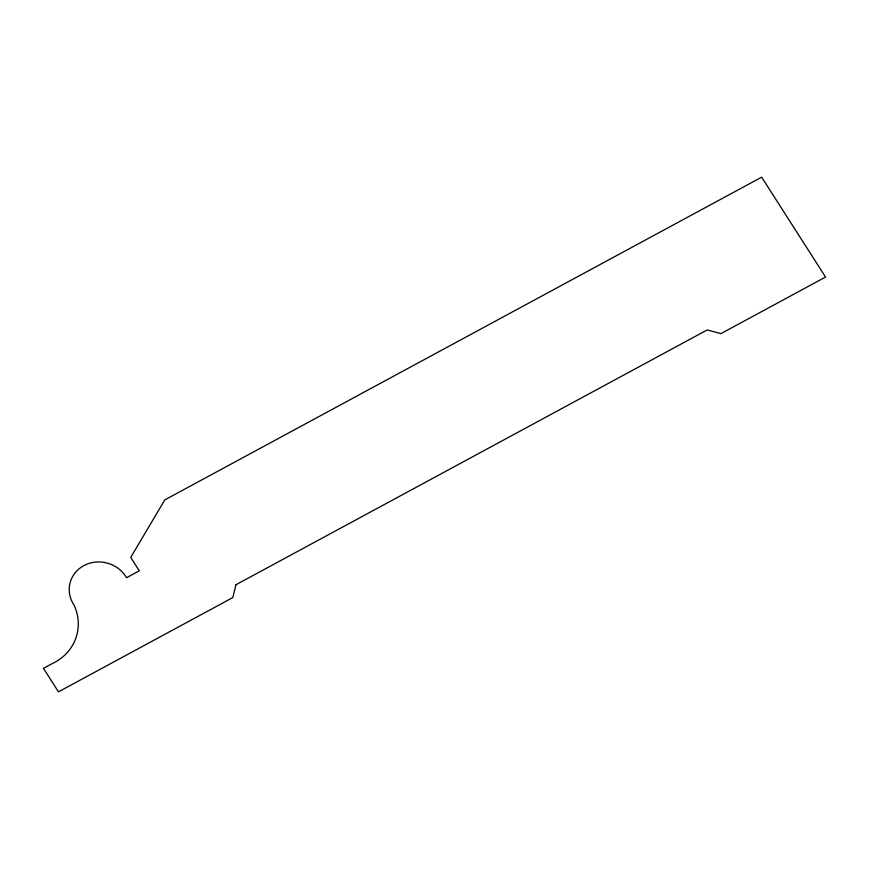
<?xml version="1.0" encoding="UTF-8"?>
<svg xmlns="http://www.w3.org/2000/svg" width="869" height="869" viewBox="0 0 869 869"><rect width="100%" height="100%" fill="white"/><g stroke="black" fill="none" stroke-linecap="round" stroke-linejoin="round"><path stroke-width="1.3" d="M235.923 584.772L232.816 597.568L58.473 691.833L43.45 668.337L52.086 663.666A49.153 45.666 13.4 0 0 74.061 605.117A30.6 28.427 13.4 0 1 84.174 565.447A30.6 28.427 13.4 0 1 126.494 577.722L139.29 570.792L130.719 557.398L164.817 499.892L761.657 177.167L825.55 277.059L720.944 333.62L707.181 329.948L235.923 584.772"/></g></svg>
